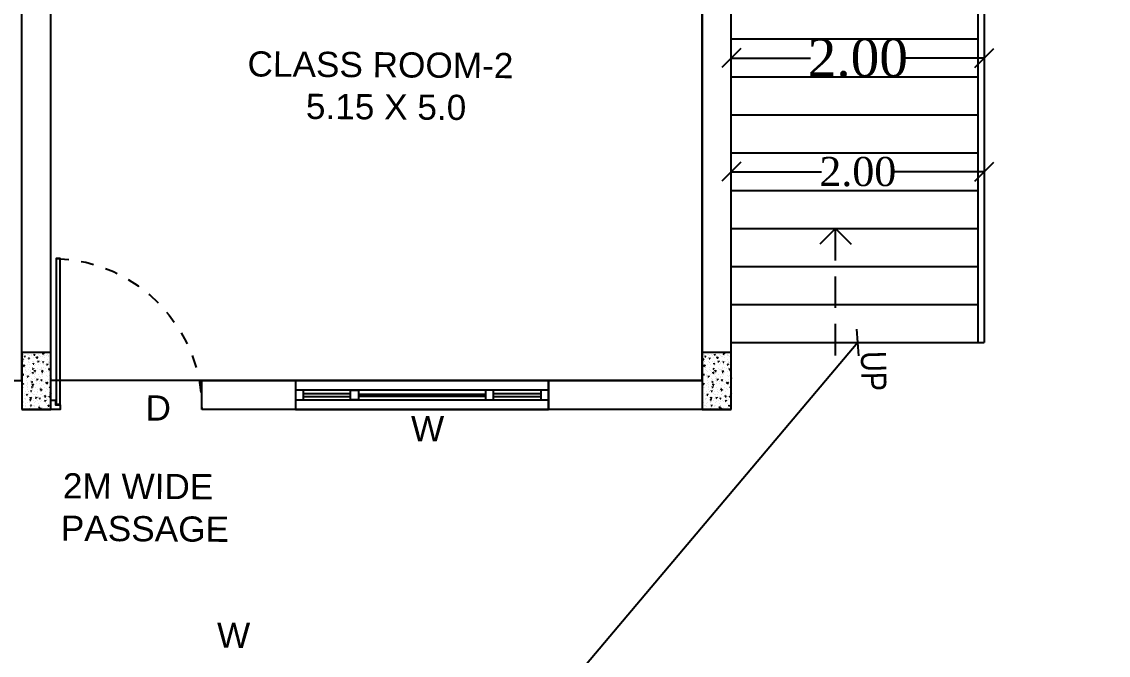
# Model space of a CAD drawing. Header units: metres. Extents: x 0 to 2048, y 111 to 219.
# Drawn here: x 1830.74 to 1839.33, y 169.93 to 174.94 of the extents above; entities that cross this region are included whole.
import ezdxf

# ---------------------------------------------------------------- set-up
doc = ezdxf.new("R2010")
doc.units = ezdxf.units.M
doc.header["$LTSCALE"] = 0.5
doc.header["$MEASUREMENT"] = 0
doc.header["$PDMODE"] = 3
for name, pattern in [('( Dashed )', [0.75, 0.5, -0.25]), ('CONTIN', [0]), ('HIDDEN2', [0.1875, 0.125, -0.0625])]:
    doc.linetypes.add(name, pattern=pattern)
for name, color, linetype in [('BLK_1_FLR_0_EXIT_WIDTH_STAIR', 1, 'Continuous'), ('BLK_1_FLR_0_REGULAR_ROOM_1', 3, 'Continuous'), ('DIST_EXIT', 7, 'Continuous')]:
    doc.layers.add(name, color=color, linetype=linetype)
doc.layers.add('layout bou', color=1, linetype='Continuous', lineweight=60)
doc.layers.add('layout bou @ 1', color=1, linetype='Continuous', lineweight=60)
doc.styles.add('CENTGOTHIC', font='swissc.ttf')
doc.styles.add('Isa-', font='times.ttf')
doc.styles.add('PATTA & SITE', font='arial.ttf', dxfattribs={"height": 1.5})
doc.styles.get("Standard").update_dxf_attribs({"font": ''})
doc.styles.get('Standard').set_extended_font_data('Arial Black')
doc.dimstyles.new('Building Arrow', dxfattribs={"dimscale": 0, "dimtxt": 1, "dimasz": 1, "dimexe": 0.18, "dimexo": 0.0625, "dimgap": 0.09, "dimtad": 0, "dimdec": 1, "dimzin": 0, "dimdsep": 46, "dimtxsty": 'Standard', "dimcen": 0.09, "dimse1": 1, "dimse2": 1, "dimclrt": 7, "dimadec": 1, "dimazin": 0, "dimtfac": 1, "dimtdec": 1, "dimtofl": 0, "dimtmove": 0, "dimatfit": 3, "dimfxl": 0, "dimtolj": 1, "dimtzin": 0, "dimarcsym": 0})
doc.dimstyles.new('STANDARD$0', dxfattribs={"dimtxt": 0.5, "dimasz": 0.1, "dimexe": 2, "dimexo": 2, "dimgap": 0, "dimtad": 0, "dimzin": 0, "dimdsep": 46, "dimtxsty": 'Standard', "dimblk": 'OBLIQUE', "dimcen": -0.0625, "dimse1": 1, "dimse2": 1, "dimclrd": 3, "dimclre": 9, "dimadec": 0, "dimazin": 0, "dimtfac": 1, "dimtix": 1, "dimtofl": 0, "dimtmove": 2, "dimatfit": 3, "dimldrblk": 'OBLIQUE', "dimfxl": 0, "dimtolj": 1, "dimtzin": 0, "dimarcsym": 0})

# ---------------------------------------------------------------- blocks, each defined once
blk = doc.blocks.new('*D9')
at = {"layer": 'Defpoints', "color": 0, "lineweight": -3}
for p in [(1764.1257, 208.0316), (1764.1257, 208.0316), (1929.9765, 145.7045)]:
    blk.add_point(p, dxfattribs=at)
at = {"layer": 'layout bou', "color": 0, "lineweight": -2}
for p, q in [((1765.0618, 207.6799), (1845.0867, 177.6063)), ((1929.0405, 146.0562), (1849.0155, 176.1298))]:
    blk.add_line(p, q, dxfattribs=at)
at = {"layer": 'layout bou', "color": 0, "lineweight": -3}
for points in [[(1765.1204, 207.8359), (1765.0031, 207.5239), (1764.1257, 208.0316)], [(1929.0991, 146.2122), (1928.9818, 145.9002), (1929.9765, 145.7045)]]:
    blk.add_solid(points, dxfattribs=at)
at = {"layer": 'layout bou', "color": 7, "lineweight": 15, "insert": (1847.0511, 176.868), "char_height": 1, "attachment_point": 5, "rotation": 339.40364}
blk.add_mtext('\\A1;177.2', dxfattribs=at)
blk = doc.blocks.new('_Oblique')
at = {"color": 0, "linetype": 'ByBlock', "lineweight": -2}
blk.add_line((-0.5, -0.5), (0.5, 0.5), dxfattribs=at)
blk = doc.blocks.new('*D32')
at = {"layer": 'Defpoints', "color": 0, "lineweight": -3, "ltscale": 2}
for p in [(1837.3489, 172.4047), (1837.3489, 172.4047), (1828.8279, 162.3147)]:
    blk.add_point(p, dxfattribs=at)
at = {"layer": 'DIST_EXIT', "color": 3, "lineweight": -2, "ltscale": 2}
for p, q in [((1837.3489, 172.4047), (1832.4777, 166.6365)), ((1828.8279, 162.3147), (1831.903, 165.956))]:
    blk.add_line(p, q, dxfattribs=at)
at = {"layer": 'DIST_EXIT', "color": 3, "lineweight": -2, "ltscale": 2, "xscale": 0.15, "yscale": 0.15, "zscale": 0.15}
for p, rotation in [((1837.3489, 172.4047), 49.81886375922322), ((1828.8279, 162.3147), 229.8188637592232)]:
    blk.add_blockref('_Oblique', p, dxfattribs=dict(at, rotation=rotation))
at = {"layer": 'DIST_EXIT', "color": 0, "lineweight": -3, "ltscale": 2, "insert": (1832.1903, 166.2963), "char_height": 0.3, "attachment_point": 5, "rotation": 49.81886, "style": 'Isa-'}
blk.add_mtext('\\A1;13.21', dxfattribs=at)
blk = doc.blocks.new('*D36')
at = {"color": 3, "lineweight": -2, "ltscale": 2}
for p, q in [((1836.3489, 174.6529), (1836.9739, 174.6529)), ((1838.3489, 174.6529), (1837.7238, 174.6529))]:
    blk.add_line(p, q, dxfattribs=at)
at = {"layer": 'Defpoints', "color": 0, "lineweight": -3, "ltscale": 2}
for p in [(1836.3489, 174.8047), (1838.3489, 174.8047), (1838.3489, 174.6529)]:
    blk.add_point(p, dxfattribs=at)
at = {"color": 3, "lineweight": -2, "ltscale": 2, "xscale": 0.15, "yscale": 0.15, "zscale": 0.15, "rotation": 180}
blk.add_blockref('_Oblique', (1836.3489, 174.6529), dxfattribs=at)
at = {"color": 3, "lineweight": -2, "ltscale": 2, "xscale": 0.15, "yscale": 0.15, "zscale": 0.15}
blk.add_blockref('_Oblique', (1838.3489, 174.6529), dxfattribs=at)
at = {"color": 0, "lineweight": -3, "ltscale": 2, "insert": (1837.3489, 174.6529), "char_height": 0.3, "attachment_point": 5, "style": 'Isa-'}
blk.add_mtext('\\A1;2.00', dxfattribs=at)
blk = doc.blocks.new('*D100')
at = {"layer": 'BLK_1_FLR_0_EXIT_WIDTH_STAIR', "color": 3, "lineweight": -2, "ltscale": 2}
for p, q in [((1836.3489, 173.7536), (1837.0614, 173.7536)), ((1838.3489, 173.7536), (1837.6363, 173.7536))]:
    blk.add_line(p, q, dxfattribs=at)
at = {"layer": 'Defpoints', "color": 0, "lineweight": -3, "ltscale": 2}
for p in [(1838.3489, 173.7536), (1836.3489, 173.4536), (1838.3489, 173.4536)]:
    blk.add_point(p, dxfattribs=at)
at = {"layer": 'BLK_1_FLR_0_EXIT_WIDTH_STAIR', "color": 3, "lineweight": -2, "ltscale": 2, "xscale": 0.15, "yscale": 0.15, "zscale": 0.15, "rotation": 180}
blk.add_blockref('_Oblique', (1836.3489, 173.7536), dxfattribs=at)
at = {"layer": 'BLK_1_FLR_0_EXIT_WIDTH_STAIR', "color": 3, "lineweight": -2, "ltscale": 2, "xscale": 0.15, "yscale": 0.15, "zscale": 0.15}
blk.add_blockref('_Oblique', (1838.3489, 173.7536), dxfattribs=at)
at = {"layer": 'BLK_1_FLR_0_EXIT_WIDTH_STAIR', "color": 0, "lineweight": -3, "ltscale": 2, "insert": (1837.3489, 173.7536), "char_height": 0.23, "attachment_point": 5, "style": 'Isa-'}
blk.add_mtext('\\A1;2.00', dxfattribs=at)

msp = doc.modelspace()

# ---------------------------------------------------------------- linework, layer by layer
at = {"color": 0, "lineweight": -3}
for p, q in [((1830.96887, 171.87467), (1830.96887, 177.10467)), ((1836.11887, 172.10467), (1836.11887, 177.10467)), ((1836.34887, 171.87467), (1836.34887, 177.10467)), ((1832.1627, 171.87467), (1832.1627, 172.10467)), ((1832.1627, 172.10467), (1836.11887, 172.10467)), ((1830.96887, 171.87467), (1830.73887, 171.87467)), ((1836.34887, 171.87467), (1832.1627, 171.87467))]:
    msp.add_line(p, q, dxfattribs=at)
at = {"lineweight": -3}
for p, q in [((1838.29887, 175.15467), (1838.29887, 172.40467)), ((1838.34887, 175.10467), (1838.34887, 172.40467)), ((1836.34887, 174.80467), (1838.29887, 174.80467)), ((1836.34887, 174.50467), (1838.29887, 174.50467)), ((1836.34887, 174.20467), (1838.29887, 174.20467)), ((1836.34887, 173.90467), (1838.29887, 173.90467)), ((1836.34887, 173.60467), (1838.29887, 173.60467)), ((1836.34887, 173.30467), (1838.29887, 173.30467)), ((1836.34887, 173.00467), (1838.29887, 173.00467)), ((1836.34887, 172.70467), (1838.29887, 172.70467)), ((1836.34887, 172.40467), (1838.34887, 172.40467)), ((1830.74626, 172.32174), (1830.74626, 172.32174)), ((1830.86101, 172.31984), (1830.86101, 172.31984)), ((1830.90128, 172.31586), (1830.90128, 172.31586)), ((1830.90862, 172.31978), (1830.90526, 172.3148)), ((1830.90862, 172.31978), (1830.9113, 172.31278)), ((1830.91075, 172.32051), (1830.91702, 172.32167)), ((1830.91112, 172.32467), (1830.91076, 172.32051)), ((1830.91344, 172.32467), (1830.91703, 172.32167)), ((1836.12626, 172.32174), (1836.12626, 172.32174)), ((1836.24101, 172.31984), (1836.24101, 172.31984)), ((1836.28128, 172.31586), (1836.28128, 172.31586)), ((1836.28862, 172.31978), (1836.28526, 172.3148)), ((1836.28862, 172.31978), (1836.2913, 172.31278)), ((1836.29075, 172.32051), (1836.29702, 172.32167)), ((1836.29112, 172.32467), (1836.29076, 172.32051)), ((1836.29344, 172.32467), (1836.29703, 172.32167)), ((1830.74251, 172.27926), (1830.74113, 172.27037)), ((1830.74113, 172.27037), (1830.75063, 172.27148)), ((1830.74284, 172.27895), (1830.75096, 172.27116)), ((1830.74401, 172.26835), (1830.74401, 172.26835)), ((1830.74616, 172.30892), (1830.74616, 172.30892)), ((1830.74988, 172.30765), (1830.74988, 172.30765)), ((1830.75429, 172.31057), (1830.75429, 172.31057)), ((1830.75617, 172.2506), (1830.75617, 172.2506)), ((1830.75629, 172.25714), (1830.75629, 172.25714)), ((1830.75928, 172.2727), (1830.75928, 172.2727)), ((1830.76084, 172.29874), (1830.76032, 172.29276)), ((1830.76032, 172.29276), (1830.76658, 172.29392)), ((1830.76084, 172.29874), (1830.76659, 172.29392)), ((1830.78317, 172.30643), (1830.78317, 172.30643)), ((1830.78366, 172.28076), (1830.78366, 172.28076)), ((1830.78958, 172.25592), (1830.78958, 172.25592)), ((1830.79044, 172.3093), (1830.79044, 172.3093)), ((1830.79117, 172.28879), (1830.79117, 172.28879)), ((1830.79584, 172.28442), (1830.79248, 172.27944)), ((1830.79248, 172.27945), (1830.79853, 172.27742)), ((1830.79373, 172.28427), (1830.79373, 172.28427)), ((1830.79484, 172.24846), (1830.79484, 172.24846)), ((1830.79584, 172.28442), (1830.79853, 172.27742)), ((1830.79709, 172.30184), (1830.79709, 172.30184)), ((1830.79872, 172.24639), (1830.79872, 172.24639)), ((1830.80118, 172.23047), (1830.80118, 172.23047)), ((1830.81312, 172.31275), (1830.81312, 172.31275)), ((1830.81646, 172.30522), (1830.81646, 172.30522)), ((1830.82287, 172.25471), (1830.82287, 172.25471)), ((1830.82313, 172.25443), (1830.82313, 172.25443)), ((1830.82979, 172.24089), (1830.82926, 172.23491)), ((1830.82926, 172.23491), (1830.83553, 172.23607)), ((1830.82979, 172.24089), (1830.83553, 172.23606)), ((1830.82988, 172.28299), (1830.82988, 172.28299)), ((1830.83317, 172.25796), (1830.83317, 172.25796)), ((1830.83606, 172.31261), (1830.83554, 172.30663)), ((1830.83554, 172.30664), (1830.8418, 172.3078)), ((1830.83606, 172.31261), (1830.84181, 172.30779)), ((1830.84819, 172.28237), (1830.84819, 172.28237)), ((1830.84975, 172.304), (1830.84975, 172.304)), ((1830.85647, 172.29252), (1830.85509, 172.28363)), ((1830.8551, 172.28363), (1830.8646, 172.28474)), ((1830.85615, 172.25349), (1830.85615, 172.25349)), ((1830.8568, 172.29221), (1830.86492, 172.28442)), ((1830.86835, 172.26009), (1830.865, 172.25511)), ((1830.865, 172.25512), (1830.87104, 172.25309)), ((1830.86835, 172.26009), (1830.87104, 172.25309)), ((1830.86932, 172.25669), (1830.86932, 172.25669)), ((1830.87262, 172.23165), (1830.87262, 172.23165)), ((1830.87279, 172.30862), (1830.87279, 172.30862)), ((1830.8828, 172.2503), (1830.8828, 172.2503)), ((1830.88304, 172.30278), (1830.88304, 172.30278)), ((1830.88559, 172.24139), (1830.88559, 172.24139)), ((1830.88785, 172.29477), (1830.88785, 172.29477)), ((1830.88944, 172.25227), (1830.88944, 172.25227)), ((1830.89902, 172.26247), (1830.89902, 172.26247)), ((1830.90045, 172.29353), (1830.90045, 172.29353)), ((1830.90501, 172.25476), (1830.90448, 172.24878)), ((1830.90448, 172.24879), (1830.91075, 172.24994)), ((1830.90501, 172.25476), (1830.91075, 172.24994)), ((1830.90526, 172.31481), (1830.9113, 172.31278)), ((1830.90876, 172.23038), (1830.90876, 172.23038)), ((1830.91633, 172.30157), (1830.91633, 172.30157)), ((1830.9178, 172.28849), (1830.9178, 172.28849)), ((1830.92273, 172.25106), (1830.92273, 172.25106)), ((1830.92781, 172.23018), (1830.92781, 172.23018)), ((1830.9349, 172.3051), (1830.9349, 172.3051)), ((1830.94087, 172.23576), (1830.93751, 172.23078)), ((1830.93751, 172.23079), (1830.94356, 172.22876)), ((1830.93975, 172.31246), (1830.93975, 172.31246)), ((1830.93989, 172.26723), (1830.93989, 172.26723)), ((1830.94087, 172.23576), (1830.94356, 172.22875)), ((1830.94962, 172.30035), (1830.94962, 172.30035)), ((1830.94976, 172.25414), (1830.94976, 172.25414)), ((1830.95012, 172.243), (1830.95012, 172.243)), ((1830.95238, 172.29638), (1830.95238, 172.29638)), ((1830.95602, 172.24984), (1830.95602, 172.24984)), ((1836.12251, 172.27926), (1836.12113, 172.27037)), ((1836.12113, 172.27037), (1836.13063, 172.27148)), ((1836.12284, 172.27895), (1836.13096, 172.27116)), ((1836.12401, 172.26835), (1836.12401, 172.26835)), ((1836.12616, 172.30892), (1836.12616, 172.30892)), ((1836.12988, 172.30765), (1836.12988, 172.30765)), ((1836.13429, 172.31057), (1836.13429, 172.31057)), ((1836.13617, 172.2506), (1836.13617, 172.2506)), ((1836.13629, 172.25714), (1836.13629, 172.25714)), ((1836.13928, 172.2727), (1836.13928, 172.2727)), ((1836.14084, 172.29874), (1836.14032, 172.29276)), ((1836.14032, 172.29276), (1836.14658, 172.29392)), ((1836.14084, 172.29874), (1836.14659, 172.29392)), ((1836.16317, 172.30643), (1836.16317, 172.30643)), ((1836.16366, 172.28076), (1836.16366, 172.28076)), ((1836.16958, 172.25592), (1836.16958, 172.25592)), ((1836.17044, 172.3093), (1836.17044, 172.3093)), ((1836.17117, 172.28879), (1836.17117, 172.28879)), ((1836.17584, 172.28442), (1836.17248, 172.27944)), ((1836.17248, 172.27945), (1836.17853, 172.27742)), ((1836.17373, 172.28427), (1836.17373, 172.28427)), ((1836.17484, 172.24846), (1836.17484, 172.24846)), ((1836.17584, 172.28442), (1836.17853, 172.27742)), ((1836.17709, 172.30184), (1836.17709, 172.30184)), ((1836.17872, 172.24639), (1836.17872, 172.24639)), ((1836.18118, 172.23047), (1836.18118, 172.23047)), ((1836.19312, 172.31275), (1836.19312, 172.31275)), ((1836.19646, 172.30522), (1836.19646, 172.30522)), ((1836.20287, 172.25471), (1836.20287, 172.25471)), ((1836.20313, 172.25443), (1836.20313, 172.25443)), ((1836.20979, 172.24089), (1836.20926, 172.23491)), ((1836.20926, 172.23491), (1836.21553, 172.23607)), ((1836.20979, 172.24089), (1836.21553, 172.23606)), ((1836.20988, 172.28299), (1836.20988, 172.28299)), ((1836.21317, 172.25796), (1836.21317, 172.25796)), ((1836.21606, 172.31261), (1836.21554, 172.30663)), ((1836.21554, 172.30664), (1836.2218, 172.3078)), ((1836.21606, 172.31261), (1836.22181, 172.30779)), ((1836.22819, 172.28237), (1836.22819, 172.28237)), ((1836.22975, 172.304), (1836.22975, 172.304)), ((1836.23647, 172.29252), (1836.23509, 172.28363)), ((1836.2351, 172.28363), (1836.2446, 172.28474)), ((1836.23615, 172.25349), (1836.23615, 172.25349)), ((1836.2368, 172.29221), (1836.24492, 172.28442)), ((1836.24835, 172.26009), (1836.245, 172.25511)), ((1836.245, 172.25512), (1836.25104, 172.25309)), ((1836.24835, 172.26009), (1836.25104, 172.25309)), ((1836.24932, 172.25669), (1836.24932, 172.25669)), ((1836.25262, 172.23165), (1836.25262, 172.23165)), ((1836.25279, 172.30862), (1836.25279, 172.30862)), ((1836.2628, 172.2503), (1836.2628, 172.2503)), ((1836.26304, 172.30278), (1836.26304, 172.30278)), ((1836.26559, 172.24139), (1836.26559, 172.24139)), ((1836.26785, 172.29477), (1836.26785, 172.29477)), ((1836.26944, 172.25227), (1836.26944, 172.25227)), ((1836.27902, 172.26247), (1836.27902, 172.26247)), ((1836.28045, 172.29353), (1836.28045, 172.29353)), ((1836.28501, 172.25476), (1836.28448, 172.24878)), ((1836.28448, 172.24879), (1836.29075, 172.24994)), ((1836.28501, 172.25476), (1836.29075, 172.24994)), ((1836.28526, 172.31481), (1836.2913, 172.31278)), ((1836.28876, 172.23038), (1836.28876, 172.23038)), ((1836.29633, 172.30157), (1836.29633, 172.30157)), ((1836.2978, 172.28849), (1836.2978, 172.28849)), ((1836.30273, 172.25106), (1836.30273, 172.25106)), ((1836.30781, 172.23018), (1836.30781, 172.23018)), ((1836.3149, 172.3051), (1836.3149, 172.3051)), ((1836.32087, 172.23576), (1836.31751, 172.23078)), ((1836.31751, 172.23079), (1836.32356, 172.22876)), ((1836.31975, 172.31246), (1836.31975, 172.31246)), ((1836.31989, 172.26723), (1836.31989, 172.26723)), ((1836.32087, 172.23576), (1836.32356, 172.22875)), ((1836.32962, 172.30035), (1836.32962, 172.30035)), ((1836.32976, 172.25414), (1836.32976, 172.25414)), ((1836.33012, 172.243), (1836.33012, 172.243)), ((1836.33238, 172.29638), (1836.33238, 172.29638)), ((1836.33602, 172.24984), (1836.33602, 172.24984)), ((1830.73949, 172.16159), (1830.73949, 172.16159)), ((1830.74175, 172.21497), (1830.74175, 172.21497)), ((1830.74829, 172.15528), (1830.74777, 172.14931)), ((1830.74777, 172.14931), (1830.75403, 172.15047)), ((1830.74829, 172.15528), (1830.75404, 172.15046)), ((1830.75558, 172.22473), (1830.75222, 172.21975)), ((1830.75222, 172.21976), (1830.75827, 172.21773)), ((1830.75457, 172.22701), (1830.75404, 172.22103)), ((1830.75404, 172.22104), (1830.76031, 172.22219)), ((1830.75457, 172.22701), (1830.76031, 172.22219)), ((1830.75558, 172.22473), (1830.75826, 172.21773)), ((1830.76378, 172.2052), (1830.76378, 172.2052)), ((1830.76618, 172.19228), (1830.76618, 172.19228)), ((1830.76759, 172.20954), (1830.76759, 172.20954)), ((1830.77083, 172.15386), (1830.77083, 172.15386)), ((1830.77089, 172.18451), (1830.77089, 172.18451)), ((1830.77587, 172.14664), (1830.77587, 172.14664)), ((1830.77915, 172.17399), (1830.77915, 172.17399)), ((1830.7814, 172.22737), (1830.7814, 172.22737)), ((1830.79258, 172.19508), (1830.79258, 172.19508)), ((1830.79707, 172.20398), (1830.79707, 172.20398)), ((1830.80411, 172.15264), (1830.80411, 172.15264)), ((1830.80703, 172.18324), (1830.80703, 172.18324)), ((1830.81033, 172.1582), (1830.81033, 172.1582)), ((1830.81119, 172.17215), (1830.81119, 172.17215)), ((1830.82351, 172.16916), (1830.82299, 172.16318)), ((1830.82299, 172.16319), (1830.82925, 172.16434)), ((1830.82351, 172.16916), (1830.82926, 172.16434)), ((1830.82809, 172.2004), (1830.82474, 172.19542)), ((1830.82474, 172.19543), (1830.83078, 172.1934)), ((1830.82809, 172.2004), (1830.83078, 172.19339)), ((1830.83036, 172.20277), (1830.83036, 172.20277)), ((1830.83314, 172.19611), (1830.83314, 172.19611)), ((1830.8374, 172.15142), (1830.8374, 172.15142)), ((1830.83816, 172.22009), (1830.83816, 172.22009)), ((1830.83992, 172.1858), (1830.83854, 172.1769)), ((1830.83855, 172.17691), (1830.84804, 172.17801)), ((1830.84025, 172.18548), (1830.84837, 172.17769)), ((1830.84368, 172.1756), (1830.84368, 172.1756)), ((1830.84594, 172.22899), (1830.84594, 172.22899)), ((1830.84647, 172.15693), (1830.84647, 172.15693)), ((1830.86365, 172.20155), (1830.86365, 172.20155)), ((1830.87069, 172.15021), (1830.87069, 172.15021)), ((1830.8776, 172.19378), (1830.8776, 172.19378)), ((1830.88333, 172.18801), (1830.88333, 172.18801)), ((1830.89281, 172.19198), (1830.89281, 172.19198)), ((1830.89451, 172.15571), (1830.89451, 172.15571)), ((1830.89677, 172.20909), (1830.89677, 172.20909)), ((1830.89694, 172.20034), (1830.89694, 172.20034)), ((1830.90061, 172.17607), (1830.89725, 172.17109)), ((1830.89725, 172.1711), (1830.9033, 172.16907)), ((1830.8982, 172.17706), (1830.90447, 172.17822)), ((1830.89873, 172.18303), (1830.89821, 172.17706)), ((1830.89873, 172.18303), (1830.90448, 172.17821)), ((1830.90061, 172.17607), (1830.90329, 172.16906)), ((1830.90398, 172.14899), (1830.90398, 172.14899)), ((1830.91206, 172.20534), (1830.91206, 172.20534)), ((1830.91704, 172.16747), (1830.91704, 172.16747)), ((1830.93023, 172.19912), (1830.93023, 172.19912)), ((1830.93727, 172.14778), (1830.93727, 172.14778)), ((1830.93782, 172.17186), (1830.93782, 172.17186)), ((1830.94787, 172.18962), (1830.94787, 172.18962)), ((1830.9482, 172.20407), (1830.9482, 172.20407)), ((1830.9515, 172.17904), (1830.9515, 172.17904)), ((1830.95388, 172.19905), (1830.9525, 172.19016)), ((1830.95251, 172.19016), (1830.96201, 172.19127)), ((1830.95421, 172.19874), (1830.96233, 172.19095)), ((1830.95977, 172.19582), (1830.95977, 172.19582)), ((1830.96352, 172.1979), (1830.96352, 172.1979)), ((1836.11949, 172.16159), (1836.11949, 172.16159)), ((1836.12175, 172.21497), (1836.12175, 172.21497)), ((1836.12829, 172.15528), (1836.12777, 172.14931)), ((1836.12777, 172.14931), (1836.13403, 172.15047)), ((1836.12829, 172.15528), (1836.13404, 172.15046)), ((1836.13558, 172.22473), (1836.13222, 172.21975)), ((1836.13222, 172.21976), (1836.13827, 172.21773)), ((1836.13457, 172.22701), (1836.13404, 172.22103)), ((1836.13404, 172.22104), (1836.14031, 172.22219)), ((1836.13457, 172.22701), (1836.14031, 172.22219)), ((1836.13558, 172.22473), (1836.13826, 172.21773)), ((1836.14378, 172.2052), (1836.14378, 172.2052)), ((1836.14618, 172.19228), (1836.14618, 172.19228)), ((1836.14759, 172.20954), (1836.14759, 172.20954)), ((1836.15083, 172.15386), (1836.15083, 172.15386)), ((1836.15089, 172.18451), (1836.15089, 172.18451)), ((1836.15587, 172.14664), (1836.15587, 172.14664)), ((1836.15915, 172.17399), (1836.15915, 172.17399)), ((1836.1614, 172.22737), (1836.1614, 172.22737)), ((1836.17258, 172.19508), (1836.17258, 172.19508)), ((1836.17707, 172.20398), (1836.17707, 172.20398)), ((1836.18411, 172.15264), (1836.18411, 172.15264)), ((1836.18703, 172.18324), (1836.18703, 172.18324)), ((1836.19033, 172.1582), (1836.19033, 172.1582)), ((1836.19119, 172.17215), (1836.19119, 172.17215)), ((1836.20351, 172.16916), (1836.20299, 172.16318)), ((1836.20299, 172.16319), (1836.20925, 172.16434)), ((1836.20351, 172.16916), (1836.20926, 172.16434)), ((1836.20809, 172.2004), (1836.20474, 172.19542)), ((1836.20474, 172.19543), (1836.21078, 172.1934)), ((1836.20809, 172.2004), (1836.21078, 172.19339)), ((1836.21036, 172.20277), (1836.21036, 172.20277)), ((1836.21314, 172.19611), (1836.21314, 172.19611)), ((1836.2174, 172.15142), (1836.2174, 172.15142)), ((1836.21816, 172.22009), (1836.21816, 172.22009)), ((1836.21992, 172.1858), (1836.21854, 172.1769)), ((1836.21855, 172.17691), (1836.22804, 172.17801)), ((1836.22025, 172.18548), (1836.22837, 172.17769)), ((1836.22368, 172.1756), (1836.22368, 172.1756)), ((1836.22594, 172.22899), (1836.22594, 172.22899)), ((1836.22647, 172.15693), (1836.22647, 172.15693)), ((1836.24365, 172.20155), (1836.24365, 172.20155)), ((1836.25069, 172.15021), (1836.25069, 172.15021)), ((1836.2576, 172.19378), (1836.2576, 172.19378)), ((1836.26333, 172.18801), (1836.26333, 172.18801)), ((1836.27281, 172.19198), (1836.27281, 172.19198)), ((1836.27451, 172.15571), (1836.27451, 172.15571)), ((1836.27677, 172.20909), (1836.27677, 172.20909)), ((1836.27694, 172.20034), (1836.27694, 172.20034)), ((1836.28061, 172.17607), (1836.27725, 172.17109)), ((1836.27725, 172.1711), (1836.2833, 172.16907)), ((1836.2782, 172.17706), (1836.28447, 172.17822)), ((1836.27873, 172.18303), (1836.27821, 172.17706)), ((1836.27873, 172.18303), (1836.28448, 172.17821)), ((1836.28061, 172.17607), (1836.28329, 172.16906)), ((1836.28398, 172.14899), (1836.28398, 172.14899)), ((1836.29206, 172.20534), (1836.29206, 172.20534)), ((1836.29704, 172.16747), (1836.29704, 172.16747)), ((1836.31023, 172.19912), (1836.31023, 172.19912)), ((1836.31727, 172.14778), (1836.31727, 172.14778)), ((1836.31782, 172.17186), (1836.31782, 172.17186)), ((1836.32787, 172.18962), (1836.32787, 172.18962)), ((1836.3282, 172.20407), (1836.3282, 172.20407)), ((1836.3315, 172.17904), (1836.3315, 172.17904)), ((1836.33388, 172.19905), (1836.3325, 172.19016)), ((1836.33251, 172.19016), (1836.34201, 172.19127)), ((1836.33421, 172.19874), (1836.34233, 172.19095)), ((1836.33977, 172.19582), (1836.33977, 172.19582)), ((1836.34352, 172.1979), (1836.34352, 172.1979)), ((1830.74202, 172.08356), (1830.74149, 172.07758)), ((1830.74149, 172.07759), (1830.74776, 172.07874)), ((1830.74202, 172.08356), (1830.74776, 172.07874)), ((1830.74394, 172.10456), (1830.74394, 172.10456)), ((1830.74757, 172.08102), (1830.74421, 172.07604)), ((1830.74421, 172.07605), (1830.75026, 172.07402)), ((1830.74475, 172.10979), (1830.74475, 172.10979)), ((1830.74757, 172.08102), (1830.75026, 172.07401)), ((1830.74804, 172.08475), (1830.74804, 172.08475)), ((1830.77464, 172.06723), (1830.77464, 172.06723)), ((1830.77619, 172.13396), (1830.77619, 172.13396)), ((1830.77689, 172.12061), (1830.77689, 172.12061)), ((1830.77723, 172.10335), (1830.77723, 172.10335)), ((1830.78419, 172.08348), (1830.78419, 172.08348)), ((1830.78783, 172.14071), (1830.78447, 172.13573)), ((1830.78448, 172.13574), (1830.79052, 172.13371)), ((1830.7862, 172.07564), (1830.7862, 172.07564)), ((1830.78748, 172.05845), (1830.78748, 172.05845)), ((1830.78783, 172.14071), (1830.79052, 172.1337)), ((1830.78807, 172.08831), (1830.78807, 172.08831)), ((1830.79033, 172.14169), (1830.79033, 172.14169)), ((1830.81052, 172.10213), (1830.81052, 172.10213)), ((1830.81532, 172.12033), (1830.81532, 172.12033)), ((1830.81724, 172.09743), (1830.81671, 172.09146)), ((1830.81671, 172.09146), (1830.82298, 172.09262)), ((1830.81724, 172.09743), (1830.82298, 172.09261)), ((1830.8212, 172.11383), (1830.8212, 172.11383)), ((1830.82337, 172.07907), (1830.82199, 172.07018)), ((1830.82199, 172.07018), (1830.83149, 172.07129)), ((1830.8237, 172.07876), (1830.83182, 172.07097)), ((1830.83917, 172.06884), (1830.83917, 172.06884)), ((1830.84143, 172.12222), (1830.84143, 172.12222)), ((1830.84316, 172.13779), (1830.84316, 172.13779)), ((1830.84381, 172.10091), (1830.84381, 172.10091)), ((1830.84977, 172.1319), (1830.84977, 172.1319)), ((1830.85317, 172.07948), (1830.85317, 172.07948)), ((1830.85476, 172.09402), (1830.85476, 172.09402)), ((1830.86034, 172.11637), (1830.85699, 172.1114)), ((1830.85699, 172.1114), (1830.86303, 172.10938)), ((1830.86034, 172.11637), (1830.86303, 172.10937)), ((1830.8771, 172.0997), (1830.8771, 172.0997)), ((1830.87882, 172.08124), (1830.87882, 172.08124)), ((1830.88108, 172.13462), (1830.88108, 172.13462)), ((1830.88592, 172.13062), (1830.88592, 172.13062)), ((1830.88921, 172.10559), (1830.88921, 172.10559)), ((1830.89246, 172.11131), (1830.89193, 172.10533)), ((1830.89193, 172.10534), (1830.8982, 172.10649)), ((1830.89226, 172.10233), (1830.89226, 172.10233)), ((1830.89246, 172.11131), (1830.8982, 172.10649)), ((1830.8942, 172.06772), (1830.8942, 172.06772)), ((1830.90282, 172.13367), (1830.90282, 172.13367)), ((1830.91038, 172.09848), (1830.91038, 172.09848)), ((1830.91283, 172.07535), (1830.91283, 172.07535)), ((1830.92536, 172.10432), (1830.92536, 172.10432)), ((1830.92865, 172.07928), (1830.92865, 172.07928)), ((1830.93286, 172.09204), (1830.9295, 172.08707)), ((1830.92951, 172.08707), (1830.93555, 172.08505)), ((1830.93286, 172.09204), (1830.93555, 172.08504)), ((1830.93733, 172.09233), (1830.93595, 172.08344)), ((1830.93596, 172.08344), (1830.94546, 172.08455)), ((1830.93766, 172.09202), (1830.94578, 172.08423)), ((1830.94336, 172.08285), (1830.94336, 172.08285)), ((1830.94367, 172.09727), (1830.94367, 172.09727)), ((1830.94561, 172.13624), (1830.94561, 172.13624)), ((1830.94783, 172.11354), (1830.94783, 172.11354)), ((1830.95648, 172.14116), (1830.95648, 172.14116)), ((1830.9648, 172.07801), (1830.9648, 172.07801)), ((1830.96767, 172.12518), (1830.96715, 172.11921)), ((1830.96715, 172.11921), (1830.96887, 172.11953)), ((1830.96767, 172.12518), (1830.96887, 172.12418)), ((1834.90378, 172.10467, 0), (1832.90378, 172.10467)), ((1834.90378, 172.10467, 0), (1834.90378, 171.87467, 0)), ((1836.12202, 172.08356), (1836.12149, 172.07758)), ((1836.12149, 172.07759), (1836.12776, 172.07874)), ((1836.12202, 172.08356), (1836.12776, 172.07874)), ((1836.12394, 172.10456), (1836.12394, 172.10456)), ((1836.12757, 172.08102), (1836.12421, 172.07604)), ((1836.12421, 172.07605), (1836.13026, 172.07402)), ((1836.12475, 172.10979), (1836.12475, 172.10979)), ((1836.12757, 172.08102), (1836.13026, 172.07401)), ((1836.12804, 172.08475), (1836.12804, 172.08475)), ((1836.15464, 172.06723), (1836.15464, 172.06723)), ((1836.15619, 172.13396), (1836.15619, 172.13396)), ((1836.15689, 172.12061), (1836.15689, 172.12061)), ((1836.15723, 172.10335), (1836.15723, 172.10335)), ((1836.16419, 172.08348), (1836.16419, 172.08348)), ((1836.16783, 172.14071), (1836.16447, 172.13573)), ((1836.16448, 172.13574), (1836.17052, 172.13371)), ((1836.1662, 172.07564), (1836.1662, 172.07564)), ((1836.16748, 172.05845), (1836.16748, 172.05845)), ((1836.16783, 172.14071), (1836.17052, 172.1337)), ((1836.16807, 172.08831), (1836.16807, 172.08831)), ((1836.17033, 172.14169), (1836.17033, 172.14169)), ((1836.19052, 172.10213), (1836.19052, 172.10213)), ((1836.19532, 172.12033), (1836.19532, 172.12033)), ((1836.19724, 172.09743), (1836.19671, 172.09146)), ((1836.19671, 172.09146), (1836.20298, 172.09262)), ((1836.19724, 172.09743), (1836.20298, 172.09261)), ((1836.2012, 172.11383), (1836.2012, 172.11383)), ((1836.20337, 172.07907), (1836.20199, 172.07018)), ((1836.20199, 172.07018), (1836.21149, 172.07129)), ((1836.2037, 172.07876), (1836.21182, 172.07097)), ((1836.21917, 172.06884), (1836.21917, 172.06884)), ((1836.22143, 172.12222), (1836.22143, 172.12222)), ((1836.22316, 172.13779), (1836.22316, 172.13779)), ((1836.22381, 172.10091), (1836.22381, 172.10091)), ((1836.22977, 172.1319), (1836.22977, 172.1319)), ((1836.23317, 172.07948), (1836.23317, 172.07948)), ((1836.23476, 172.09402), (1836.23476, 172.09402)), ((1836.24034, 172.11637), (1836.23699, 172.1114)), ((1836.23699, 172.1114), (1836.24303, 172.10938)), ((1836.24034, 172.11637), (1836.24303, 172.10937)), ((1836.2571, 172.0997), (1836.2571, 172.0997)), ((1836.25882, 172.08124), (1836.25882, 172.08124)), ((1836.26108, 172.13462), (1836.26108, 172.13462)), ((1836.26592, 172.13062), (1836.26592, 172.13062)), ((1836.26921, 172.10559), (1836.26921, 172.10559)), ((1836.27246, 172.11131), (1836.27193, 172.10533)), ((1836.27193, 172.10534), (1836.2782, 172.10649)), ((1836.27226, 172.10233), (1836.27226, 172.10233)), ((1836.27246, 172.11131), (1836.2782, 172.10649)), ((1836.2742, 172.06772), (1836.2742, 172.06772)), ((1836.28282, 172.13367), (1836.28282, 172.13367)), ((1836.29038, 172.09848), (1836.29038, 172.09848)), ((1836.29283, 172.07535), (1836.29283, 172.07535)), ((1836.30536, 172.10432), (1836.30536, 172.10432)), ((1836.30865, 172.07928), (1836.30865, 172.07928)), ((1836.31286, 172.09204), (1836.3095, 172.08707)), ((1836.30951, 172.08707), (1836.31555, 172.08505)), ((1836.31286, 172.09204), (1836.31555, 172.08504)), ((1836.31733, 172.09233), (1836.31595, 172.08344)), ((1836.31596, 172.08344), (1836.32546, 172.08455)), ((1836.31766, 172.09202), (1836.32578, 172.08423)), ((1836.32336, 172.08285), (1836.32336, 172.08285)), ((1836.32367, 172.09727), (1836.32367, 172.09727)), ((1836.32561, 172.13624), (1836.32561, 172.13624)), ((1836.32783, 172.11354), (1836.32783, 172.11354)), ((1836.33648, 172.14116), (1836.33648, 172.14116)), ((1836.3448, 172.07801), (1836.3448, 172.07801)), ((1836.34767, 172.12518), (1836.34715, 172.11921)), ((1836.34715, 172.11921), (1836.34887, 172.11953)), ((1836.34767, 172.12518), (1836.34887, 172.12418)), ((1830.73887, 172.00921), (1830.74149, 172.00701)), ((1830.73887, 172.00653), (1830.74148, 172.00702)), ((1830.75144, 172.05262), (1830.75144, 172.05262)), ((1830.75303, 172.04688), (1830.75303, 172.04688)), ((1830.75848, 172.00128), (1830.75848, 172.00128)), ((1830.76134, 171.98373), (1830.76134, 171.98373)), ((1830.77238, 172.01385), (1830.77238, 172.01385)), ((1830.77982, 171.99699), (1830.77647, 171.99202)), ((1830.77647, 171.99202), (1830.78251, 171.99)), ((1830.77982, 171.99699), (1830.78251, 171.98999)), ((1830.78356, 171.98155), (1830.78356, 171.98155)), ((1830.78472, 172.05141), (1830.78472, 172.05141)), ((1830.78581, 172.03493), (1830.78581, 172.03493)), ((1830.79177, 172.00006), (1830.79177, 172.00006)), ((1830.79247, 172.02057), (1830.79247, 172.02057)), ((1830.79621, 172.01732), (1830.79621, 172.01732)), ((1830.80682, 171.97235), (1830.80544, 171.96345)), ((1830.80715, 171.97203), (1830.81526, 171.96424)), ((1830.81043, 172.01973), (1830.8167, 172.02089)), ((1830.81096, 172.02571), (1830.81044, 172.01973)), ((1830.81096, 172.02571), (1830.81671, 172.02089)), ((1830.82008, 172.05668), (1830.81673, 172.05171)), ((1830.81673, 172.05171), (1830.82277, 172.04969)), ((1830.81801, 172.05019), (1830.81801, 172.05019)), ((1830.82008, 172.05668), (1830.82277, 172.04968)), ((1830.82363, 172.05717), (1830.82363, 172.05717)), ((1830.82506, 171.99885), (1830.82506, 171.99885)), ((1830.82693, 172.03214), (1830.82693, 172.03214)), ((1830.83121, 172.05551), (1830.83121, 172.05551)), ((1830.83191, 171.99427), (1830.83191, 171.99427)), ((1830.83691, 172.01546), (1830.83691, 172.01546)), ((1830.84122, 171.9972), (1830.84122, 171.9972)), ((1830.85234, 171.97266), (1830.84898, 171.96769)), ((1830.8513, 172.04897), (1830.8513, 172.04897)), ((1830.85234, 171.97266), (1830.85502, 171.96566)), ((1830.85834, 171.99763), (1830.85834, 171.99763)), ((1830.86307, 172.03087), (1830.86307, 172.03087)), ((1830.86318, 172.02116), (1830.86318, 172.02116)), ((1830.86637, 172.00583), (1830.86637, 172.00583)), ((1830.87431, 171.97448), (1830.87431, 171.97448)), ((1830.87657, 172.02786), (1830.87657, 172.02786)), ((1830.88459, 172.04776), (1830.88459, 172.04776)), ((1830.88565, 172.03361), (1830.89192, 172.03477)), ((1830.88618, 172.03958), (1830.88566, 172.03361)), ((1830.88618, 172.03958), (1830.89193, 172.03476)), ((1830.88775, 171.99556), (1830.88775, 171.99556)), ((1830.8926, 172.03235), (1830.88924, 172.02738)), ((1830.88924, 172.02738), (1830.89529, 172.02536)), ((1830.89, 172.04894), (1830.89, 172.04894)), ((1830.89163, 171.99641), (1830.89163, 171.99641)), ((1830.8926, 172.03235), (1830.89529, 172.02535)), ((1830.90251, 172.00456), (1830.90251, 172.00456)), ((1830.90581, 171.97953), (1830.90581, 171.97953)), ((1830.91788, 172.04654), (1830.91788, 172.04654)), ((1830.92078, 171.98561), (1830.9194, 171.97671)), ((1830.91941, 171.97672), (1830.9289, 171.97782)), ((1830.92111, 171.98529), (1830.92923, 171.9775)), ((1830.92284, 172.01703), (1830.92284, 172.01703)), ((1830.92492, 171.9952), (1830.92492, 171.9952)), ((1830.93364, 172.04141), (1830.93364, 172.04141)), ((1830.93884, 171.97609), (1830.93884, 171.97609)), ((1830.9411, 172.02947), (1830.9411, 172.02947)), ((1830.94195, 171.97825), (1830.94195, 171.97825)), ((1830.95117, 172.04533), (1830.95117, 172.04533)), ((1830.95512, 171.98173), (1830.9546, 171.97575)), ((1830.9546, 171.97576), (1830.96087, 171.97692)), ((1830.95512, 171.98173), (1830.96087, 171.97691)), ((1830.95784, 172.05522), (1830.95784, 172.05522)), ((1830.95821, 171.99398), (1830.95821, 171.99398)), ((1830.96087, 172.04749), (1830.96714, 172.04864)), ((1830.9614, 172.05346), (1830.96088, 172.04748)), ((1830.9614, 172.05346), (1830.96714, 172.04864)), ((1830.96511, 172.00802), (1830.96176, 172.00305)), ((1830.96176, 172.00305), (1830.9678, 172.00102)), ((1830.96511, 172.00802), (1830.9678, 172.00102)), ((1830.96785, 171.9969), (1830.96785, 171.9969)), ((1830.96809, 172.05298), (1830.96809, 172.05298)), ((1832.966, 172.00212, 0), (1833.33931, 172.00212, 0)), ((1832.966, 171.97723, 0), (1833.33931, 171.97723, 0)), ((1833.40153, 171.99593, 0), (1834.40603, 171.99593, 0)), ((1833.40153, 171.98099, 0), (1834.40603, 171.98099, 0)), ((1834.46825, 172.00212, 0), (1834.84156, 172.00212, 0)), ((1834.46825, 171.97723, 0), (1834.84156, 171.97723, 0)), ((1836.11887, 172.00921), (1836.12149, 172.00701)), ((1836.11887, 172.00653), (1836.12148, 172.00702)), ((1836.13144, 172.05262), (1836.13144, 172.05262)), ((1836.13303, 172.04688), (1836.13303, 172.04688)), ((1836.13848, 172.00128), (1836.13848, 172.00128)), ((1836.14134, 171.98373), (1836.14134, 171.98373)), ((1836.15238, 172.01385), (1836.15238, 172.01385)), ((1836.15982, 171.99699), (1836.15647, 171.99202)), ((1836.15647, 171.99202), (1836.16251, 171.99)), ((1836.15982, 171.99699), (1836.16251, 171.98999)), ((1836.16356, 171.98155), (1836.16356, 171.98155)), ((1836.16472, 172.05141), (1836.16472, 172.05141)), ((1836.16581, 172.03493), (1836.16581, 172.03493)), ((1836.17177, 172.00006), (1836.17177, 172.00006)), ((1836.17247, 172.02057), (1836.17247, 172.02057)), ((1836.17621, 172.01732), (1836.17621, 172.01732)), ((1836.18682, 171.97235), (1836.18544, 171.96345)), ((1836.18715, 171.97203), (1836.19526, 171.96424)), ((1836.19043, 172.01973), (1836.1967, 172.02089)), ((1836.19096, 172.02571), (1836.19044, 172.01973)), ((1836.19096, 172.02571), (1836.19671, 172.02089)), ((1836.20008, 172.05668), (1836.19673, 172.05171)), ((1836.19673, 172.05171), (1836.20277, 172.04969)), ((1836.19801, 172.05019), (1836.19801, 172.05019)), ((1836.20008, 172.05668), (1836.20277, 172.04968)), ((1836.20363, 172.05717), (1836.20363, 172.05717)), ((1836.20506, 171.99885), (1836.20506, 171.99885)), ((1836.20693, 172.03214), (1836.20693, 172.03214)), ((1836.21121, 172.05551), (1836.21121, 172.05551)), ((1836.21191, 171.99427), (1836.21191, 171.99427)), ((1836.21691, 172.01546), (1836.21691, 172.01546)), ((1836.22122, 171.9972), (1836.22122, 171.9972)), ((1836.23234, 171.97266), (1836.22898, 171.96769)), ((1836.2313, 172.04897), (1836.2313, 172.04897)), ((1836.23234, 171.97266), (1836.23502, 171.96566)), ((1836.23834, 171.99763), (1836.23834, 171.99763)), ((1836.24307, 172.03087), (1836.24307, 172.03087)), ((1836.24318, 172.02116), (1836.24318, 172.02116)), ((1836.24637, 172.00583), (1836.24637, 172.00583)), ((1836.25431, 171.97448), (1836.25431, 171.97448)), ((1836.25657, 172.02786), (1836.25657, 172.02786)), ((1836.26459, 172.04776), (1836.26459, 172.04776)), ((1836.26565, 172.03361), (1836.27192, 172.03477)), ((1836.26618, 172.03958), (1836.26566, 172.03361)), ((1836.26618, 172.03958), (1836.27193, 172.03476)), ((1836.26775, 171.99556), (1836.26775, 171.99556)), ((1836.2726, 172.03235), (1836.26924, 172.02738)), ((1836.26924, 172.02738), (1836.27529, 172.02536)), ((1836.27, 172.04894), (1836.27, 172.04894)), ((1836.27163, 171.99641), (1836.27163, 171.99641)), ((1836.2726, 172.03235), (1836.27529, 172.02535)), ((1836.28251, 172.00456), (1836.28251, 172.00456)), ((1836.28581, 171.97953), (1836.28581, 171.97953)), ((1836.29788, 172.04654), (1836.29788, 172.04654)), ((1836.30078, 171.98561), (1836.2994, 171.97671)), ((1836.29941, 171.97672), (1836.3089, 171.97782)), ((1836.30111, 171.98529), (1836.30923, 171.9775)), ((1836.30284, 172.01703), (1836.30284, 172.01703)), ((1836.30492, 171.9952), (1836.30492, 171.9952)), ((1836.31364, 172.04141), (1836.31364, 172.04141)), ((1836.31884, 171.97609), (1836.31884, 171.97609)), ((1836.3211, 172.02947), (1836.3211, 172.02947)), ((1836.32195, 171.97825), (1836.32195, 171.97825)), ((1836.33117, 172.04533), (1836.33117, 172.04533)), ((1836.33512, 171.98173), (1836.3346, 171.97575)), ((1836.3346, 171.97576), (1836.34087, 171.97692)), ((1836.33512, 171.98173), (1836.34087, 171.97691)), ((1836.33784, 172.05522), (1836.33784, 172.05522)), ((1836.33821, 171.99398), (1836.33821, 171.99398)), ((1836.34087, 172.04749), (1836.34714, 172.04864)), ((1836.3414, 172.05346), (1836.34088, 172.04748)), ((1836.3414, 172.05346), (1836.34714, 172.04864)), ((1836.34511, 172.00802), (1836.34176, 172.00305)), ((1836.34176, 172.00305), (1836.3478, 172.00102)), ((1836.34511, 172.00802), (1836.3478, 172.00102)), ((1836.34785, 171.9969), (1836.34785, 171.9969)), ((1836.34809, 172.05298), (1836.34809, 172.05298)), ((1830.73956, 171.9373), (1830.73887, 171.93628)), ((1830.73887, 171.93144), (1830.74225, 171.93031)), ((1830.73909, 171.90005), (1830.73909, 171.90005)), ((1830.73956, 171.9373), (1830.74225, 171.9303)), ((1830.74656, 171.96313), (1830.74656, 171.96313)), ((1830.75657, 171.90482), (1830.75657, 171.90482)), ((1830.76464, 171.95869), (1830.76464, 171.95869)), ((1830.76488, 171.95077), (1830.76488, 171.95077)), ((1830.76787, 171.90708), (1830.76787, 171.90708)), ((1830.76963, 171.92082), (1830.76963, 171.92082)), ((1830.77013, 171.96046), (1830.77013, 171.96046)), ((1830.77238, 171.89883), (1830.77238, 171.89883)), ((1830.7813, 171.92817), (1830.7813, 171.92817)), ((1830.79817, 171.94955), (1830.79817, 171.94955)), ((1830.80079, 171.95742), (1830.80079, 171.95742)), ((1830.80408, 171.93239), (1830.80408, 171.93239)), ((1830.80469, 171.95398), (1830.80416, 171.948)), ((1830.80416, 171.94801), (1830.81043, 171.94917)), ((1830.80469, 171.95398), (1830.81043, 171.94916)), ((1830.80544, 171.96346), (1830.81494, 171.96456)), ((1830.80567, 171.89761), (1830.80567, 171.89761)), ((1830.80622, 171.95901), (1830.80622, 171.95901)), ((1830.81207, 171.91297), (1830.80872, 171.908)), ((1830.80872, 171.908), (1830.81476, 171.90597)), ((1830.80907, 171.89451), (1830.80907, 171.89451)), ((1830.81207, 171.91297), (1830.81476, 171.90597)), ((1830.81623, 171.90069), (1830.81623, 171.90069)), ((1830.83146, 171.94834), (1830.83146, 171.94834)), ((1830.8324, 171.90869), (1830.8324, 171.90869)), ((1830.83466, 171.96207), (1830.83466, 171.96207)), ((1830.83895, 171.8964), (1830.83895, 171.8964)), ((1830.84023, 171.93111), (1830.84023, 171.93111)), ((1830.84352, 171.90608), (1830.84352, 171.90608)), ((1830.84898, 171.96769), (1830.85502, 171.96566)), ((1830.85123, 171.93888), (1830.85123, 171.93888)), ((1830.86475, 171.94712), (1830.86475, 171.94712)), ((1830.87135, 171.96796), (1830.87135, 171.96796)), ((1830.87206, 171.92109), (1830.87206, 171.92109)), ((1830.87224, 171.89518), (1830.87224, 171.89518)), ((1830.8731, 171.89016), (1830.87937, 171.89131)), ((1830.87363, 171.89613), (1830.87311, 171.89015)), ((1830.87319, 171.96284), (1830.87319, 171.96284)), ((1830.87363, 171.89613), (1830.87937, 171.89131)), ((1830.8799, 171.96786), (1830.87938, 171.96188)), ((1830.87938, 171.96188), (1830.88565, 171.96304)), ((1830.87967, 171.90481), (1830.87967, 171.90481)), ((1830.8799, 171.96786), (1830.88565, 171.96304)), ((1830.88459, 171.88864), (1830.88123, 171.88367)), ((1830.8832, 171.90452), (1830.8832, 171.90452)), ((1830.88323, 171.8888), (1830.88323, 171.8888)), ((1830.88459, 171.88864), (1830.88728, 171.88164)), ((1830.88549, 171.94218), (1830.88549, 171.94218)), ((1830.89804, 171.9459), (1830.89804, 171.9459)), ((1830.90553, 171.89397), (1830.90553, 171.89397)), ((1830.91079, 171.94165), (1830.91079, 171.94165)), ((1830.92485, 171.94833), (1830.9215, 171.94336)), ((1830.9215, 171.94336), (1830.92754, 171.94133)), ((1830.92485, 171.94833), (1830.92754, 171.94133)), ((1830.93133, 171.94469), (1830.93133, 171.94469)), ((1830.93285, 171.95871), (1830.93285, 171.95871)), ((1830.93659, 171.92271), (1830.93659, 171.92271)), ((1830.93882, 171.89275), (1830.93882, 171.89275)), ((1830.94286, 171.90039), (1830.94286, 171.90039)), ((1830.94525, 171.95322), (1830.94525, 171.95322)), ((1830.94832, 171.90403), (1830.95459, 171.90519)), ((1830.94885, 171.91001), (1830.94833, 171.90403)), ((1830.94885, 171.91001), (1830.95459, 171.90518)), ((1830.95024, 171.91535), (1830.95024, 171.91535)), ((1830.96461, 171.94347), (1830.96461, 171.94347)), ((1836.11956, 171.9373), (1836.11887, 171.93628)), ((1836.11887, 171.93144), (1836.12225, 171.93031)), ((1836.11909, 171.90005), (1836.11909, 171.90005)), ((1836.11956, 171.9373), (1836.12225, 171.9303)), ((1836.12656, 171.96313), (1836.12656, 171.96313)), ((1836.13657, 171.90482), (1836.13657, 171.90482)), ((1836.14464, 171.95869), (1836.14464, 171.95869)), ((1836.14488, 171.95077), (1836.14488, 171.95077)), ((1836.14787, 171.90708), (1836.14787, 171.90708)), ((1836.14963, 171.92082), (1836.14963, 171.92082)), ((1836.15013, 171.96046), (1836.15013, 171.96046)), ((1836.15238, 171.89883), (1836.15238, 171.89883)), ((1836.1613, 171.92817), (1836.1613, 171.92817)), ((1836.17817, 171.94955), (1836.17817, 171.94955)), ((1836.18079, 171.95742), (1836.18079, 171.95742)), ((1836.18408, 171.93239), (1836.18408, 171.93239)), ((1836.18469, 171.95398), (1836.18416, 171.948)), ((1836.18416, 171.94801), (1836.19043, 171.94917)), ((1836.18469, 171.95398), (1836.19043, 171.94916)), ((1836.18544, 171.96346), (1836.19494, 171.96456)), ((1836.18567, 171.89761), (1836.18567, 171.89761)), ((1836.18622, 171.95901), (1836.18622, 171.95901)), ((1836.19207, 171.91297), (1836.18872, 171.908)), ((1836.18872, 171.908), (1836.19476, 171.90597)), ((1836.18907, 171.89451), (1836.18907, 171.89451)), ((1836.19207, 171.91297), (1836.19476, 171.90597)), ((1836.19623, 171.90069), (1836.19623, 171.90069)), ((1836.21146, 171.94834), (1836.21146, 171.94834)), ((1836.2124, 171.90869), (1836.2124, 171.90869)), ((1836.21466, 171.96207), (1836.21466, 171.96207)), ((1836.21895, 171.8964), (1836.21895, 171.8964)), ((1836.22023, 171.93111), (1836.22023, 171.93111)), ((1836.22352, 171.90608), (1836.22352, 171.90608)), ((1836.22898, 171.96769), (1836.23502, 171.96566)), ((1836.23123, 171.93888), (1836.23123, 171.93888)), ((1836.24475, 171.94712), (1836.24475, 171.94712)), ((1836.25135, 171.96796), (1836.25135, 171.96796)), ((1836.25206, 171.92109), (1836.25206, 171.92109)), ((1836.25224, 171.89518), (1836.25224, 171.89518)), ((1836.2531, 171.89016), (1836.25937, 171.89131)), ((1836.25363, 171.89613), (1836.25311, 171.89015)), ((1836.25319, 171.96284), (1836.25319, 171.96284)), ((1836.25363, 171.89613), (1836.25937, 171.89131)), ((1836.2599, 171.96786), (1836.25938, 171.96188)), ((1836.25938, 171.96188), (1836.26565, 171.96304)), ((1836.25967, 171.90481), (1836.25967, 171.90481)), ((1836.2599, 171.96786), (1836.26565, 171.96304)), ((1836.26459, 171.88864), (1836.26123, 171.88367)), ((1836.2632, 171.90452), (1836.2632, 171.90452)), ((1836.26323, 171.8888), (1836.26323, 171.8888)), ((1836.26459, 171.88864), (1836.26728, 171.88164)), ((1836.26549, 171.94218), (1836.26549, 171.94218)), ((1836.27804, 171.9459), (1836.27804, 171.9459)), ((1836.28553, 171.89397), (1836.28553, 171.89397)), ((1836.29079, 171.94165), (1836.29079, 171.94165)), ((1836.30485, 171.94833), (1836.3015, 171.94336)), ((1836.3015, 171.94336), (1836.30754, 171.94133)), ((1836.30485, 171.94833), (1836.30754, 171.94133)), ((1836.31133, 171.94469), (1836.31133, 171.94469)), ((1836.31285, 171.95871), (1836.31285, 171.95871)), ((1836.31659, 171.92271), (1836.31659, 171.92271)), ((1836.31882, 171.89275), (1836.31882, 171.89275)), ((1836.32286, 171.90039), (1836.32286, 171.90039)), ((1836.32525, 171.95322), (1836.32525, 171.95322)), ((1836.32832, 171.90403), (1836.33459, 171.90519)), ((1836.32885, 171.91001), (1836.32833, 171.90403)), ((1836.32885, 171.91001), (1836.33459, 171.90518)), ((1836.33024, 171.91535), (1836.33024, 171.91535)), ((1836.34461, 171.94347), (1836.34461, 171.94347)), ((1830.77905, 171.87478), (1830.77905, 171.87478)), ((1830.79788, 171.87628), (1830.80415, 171.87744)), ((1830.79841, 171.88226), (1830.79789, 171.87628)), ((1830.79841, 171.88226), (1830.80416, 171.87743)), ((1830.86124, 171.88056), (1830.86124, 171.88056)), ((1830.88123, 171.88367), (1830.88728, 171.88164)), ((1830.88296, 171.87977), (1830.88296, 171.87977)), ((1830.90423, 171.87888), (1830.90358, 171.87467)), ((1830.90456, 171.87857), (1830.90862, 171.87467)), ((1830.91911, 171.8785), (1830.91911, 171.8785)), ((1836.15905, 171.87478), (1836.15905, 171.87478)), ((1836.17788, 171.87628), (1836.18415, 171.87744)), ((1836.17841, 171.88226), (1836.17789, 171.87628)), ((1836.17841, 171.88226), (1836.18416, 171.87743)), ((1836.24124, 171.88056), (1836.24124, 171.88056)), ((1836.26123, 171.88367), (1836.26728, 171.88164)), ((1836.26296, 171.87977), (1836.26296, 171.87977)), ((1836.28423, 171.87888), (1836.28358, 171.87467)), ((1836.28456, 171.87857), (1836.28862, 171.87467)), ((1836.29911, 171.8785), (1836.29911, 171.8785))]:
    msp.add_line(p, q, dxfattribs=at)
at = {"color": 8, "lineweight": -3}
for q in [(1837.04958, 173.18109), (1837.29722, 173.18109)]:
    msp.add_line((1837.1734, 173.30467), q, dxfattribs=at)
at = {"linetype": '( Dashed )', "lineweight": -3}
msp.add_line((1837.1734, 172.30248, 0), (1837.1734, 173.30467), dxfattribs=at)
at = {"linetype": 'CONTIN', "lineweight": -3, "ltscale": 0.5}
for p, q in [((1830.73887, 172.32467), (1830.73887, 171.87467)), ((1830.96887, 172.32467), (1830.73887, 172.32467)), ((1830.96887, 171.87467), (1830.96887, 172.32467)), ((1836.11887, 172.32467), (1836.11887, 171.87467)), ((1836.34887, 172.32467), (1836.11887, 172.32467)), ((1836.34887, 171.87467), (1836.34887, 172.32467)), ((1830.73887, 171.87467), (1830.96887, 171.87467)), ((1836.11887, 171.87467), (1836.34887, 171.87467))]:
    msp.add_line(p, q, dxfattribs=at)
at = {"lineweight": -3, "extrusion": (3.301e-13, -2.604e-13, -1), "elevation": 0}
for points in [[(-1831.01118, 171.91698), (-1831.04353, 171.91698), (-1831.04353, 173.06928), (-1831.01118, 173.06928)], [(-1831.04353, 171.912), (-1831.04353, 171.87467), (-1830.96887, 171.87467), (-1830.96887, 171.94933), (-1831.0062, 171.94933), (-1831.0062, 171.912)]]:
    msp.add_lwpolyline(points, close=True, dxfattribs=at)
at = {"lineweight": -3}
msp.add_lwpolyline([(1832.90378, 172.10467), (1832.90378, 171.87467), (1834.90378, 171.87467), (1834.90378, 172.10467)], dxfattribs=at)
for points in [[(1832.90378, 171.95234), (1832.966, 171.95234), (1832.966, 172.027), (1832.90378, 172.027)], [(1832.90378, 171.95234), (1834.90378, 171.95234), (1834.90378, 172.027), (1832.90378, 172.027)], [(1833.40153, 171.95234), (1833.33931, 171.95234), (1833.33931, 172.027), (1833.40153, 172.027)], [(1834.40603, 171.95234), (1834.46825, 171.95234), (1834.46825, 172.027), (1834.40603, 172.027)], [(1834.84156, 171.95234), (1834.90378, 171.95234), (1834.90378, 172.027), (1834.84156, 172.027)]]:
    msp.add_lwpolyline(points, close=True, dxfattribs=at)
at = {"linetype": 'HIDDEN2', "lineweight": -3, "extrusion": (3.301e-13, -2.604e-13, -1)}
msp.add_arc((-1830.97389, 171.88103), 1.18883, 91.797605, 180.306601, dxfattribs=at)
at = {"layer": 'BLK_1_FLR_0_REGULAR_ROOM_1', "color": 3, "lineweight": -3, "ltscale": 3}
for points in [[(1825.58887, 172.10467), (1830.73887, 172.10467), (1830.73887, 177.10467), (1825.58887, 177.10467)], [(1836.11887, 172.10467), (1830.96887, 172.10467), (1830.96887, 177.10467), (1836.11887, 177.10467)]]:
    msp.add_lwpolyline(points, close=True, dxfattribs=at)

# ---------------------------------------------------------------- texts
at = {"lineweight": -3, "style": 'PATTA & SITE'}
for s, height, p in [('    CLASS ROOM-2', 0.1991007, (1832.21433, 174.50932)), ('          5.15 X 5.0', 0.1991007, (1832.21212, 174.17668)), ('D', 0.1991, (1831.71707, 171.78831, 0)), ('W', 0.1991, (1833.81488, 171.62522, 0)), ('2M WIDE', 0.199101, (1831.06318, 171.17271)), ('PASSAGE', 0.199101, (1831.04764, 170.83758)), ('W', 0.1991, (1832.28155, 169.99236))]:
    msp.add_text(s, height=height, rotation=359.619539, dxfattribs=at).set_placement(p)
at = {"linetype": '( Dashed )', "lineweight": -3, "style": 'CENTGOTHIC'}
msp.add_text('UP', height=0.199101, rotation=270.97466, dxfattribs=at).set_placement((1837.37242, 172.33561))

# ---------------------------------------------------------------- dimensions: what is measured, and where the dimension line sits
at = {"color": 2, "lineweight": -3, "ltscale": 2}
dim = msp.add_linear_dim(base=(1838.34887, 174.65295), p1=(1836.34887, 174.80467), p2=(1838.34887, 174.80467), dimstyle='STANDARD$0', override={"dimtxt": 0.3, "dimasz": 0.15, "dimtxsty": 'Isa-', "dimfxlon": 1}, dxfattribs=at)
dim.commit()
dim.dimension.update_dxf_attribs({"geometry": '*D36', "text_midpoint": (1837.34887, 174.65295)})
at = {"layer": 'BLK_1_FLR_0_EXIT_WIDTH_STAIR', "color": 1, "lineweight": -3, "ltscale": 2}
dim = msp.add_linear_dim(base=(1838.34887, 173.7536), p1=(1836.34887, 173.4536), p2=(1838.34887, 173.4536), dimstyle='STANDARD$0', override={"dimtxt": 0.23, "dimasz": 0.15, "dimtxsty": 'Isa-', "dimfxlon": 1}, dxfattribs=at)
dim.commit()
dim.dimension.update_dxf_attribs({"geometry": '*D100', "text_midpoint": (1837.34887, 173.7536)})
at = {"layer": 'DIST_EXIT', "color": 7, "lineweight": -3, "ltscale": 2}
dim = msp.add_linear_dim(base=(1837.34887, 172.40467), p1=(1828.82785, 162.31467), p2=(1837.34887, 172.40467), angle=49.818864, dimstyle='STANDARD$0', override={"dimtxt": 0.3, "dimasz": 0.15, "dimtxsty": 'Isa-'}, dxfattribs=at)
dim.commit()
dim.dimension.update_dxf_attribs({"geometry": '*D32', "text_midpoint": (1832.19034, 166.2963), "dimtype": 161})
at = {"layer": 'layout bou @ 1', "color": 8, "lineweight": 15}
dim = msp.add_aligned_dim(p1=(1929.97654, 145.70445), p2=(1764.12569, 208.03165), distance=0, dimstyle='Building Arrow', override={"dimscale": 1, "dimtix": 0, "dimtofl": 0, "dimtmove": 0, "dimatfit": 3}, dxfattribs=at)
dim.commit()
dim.dimension.update_dxf_attribs({"geometry": '*D9', "text_midpoint": (1847.05112, 176.86805)})

doc.saveas('drawing.dxf')
